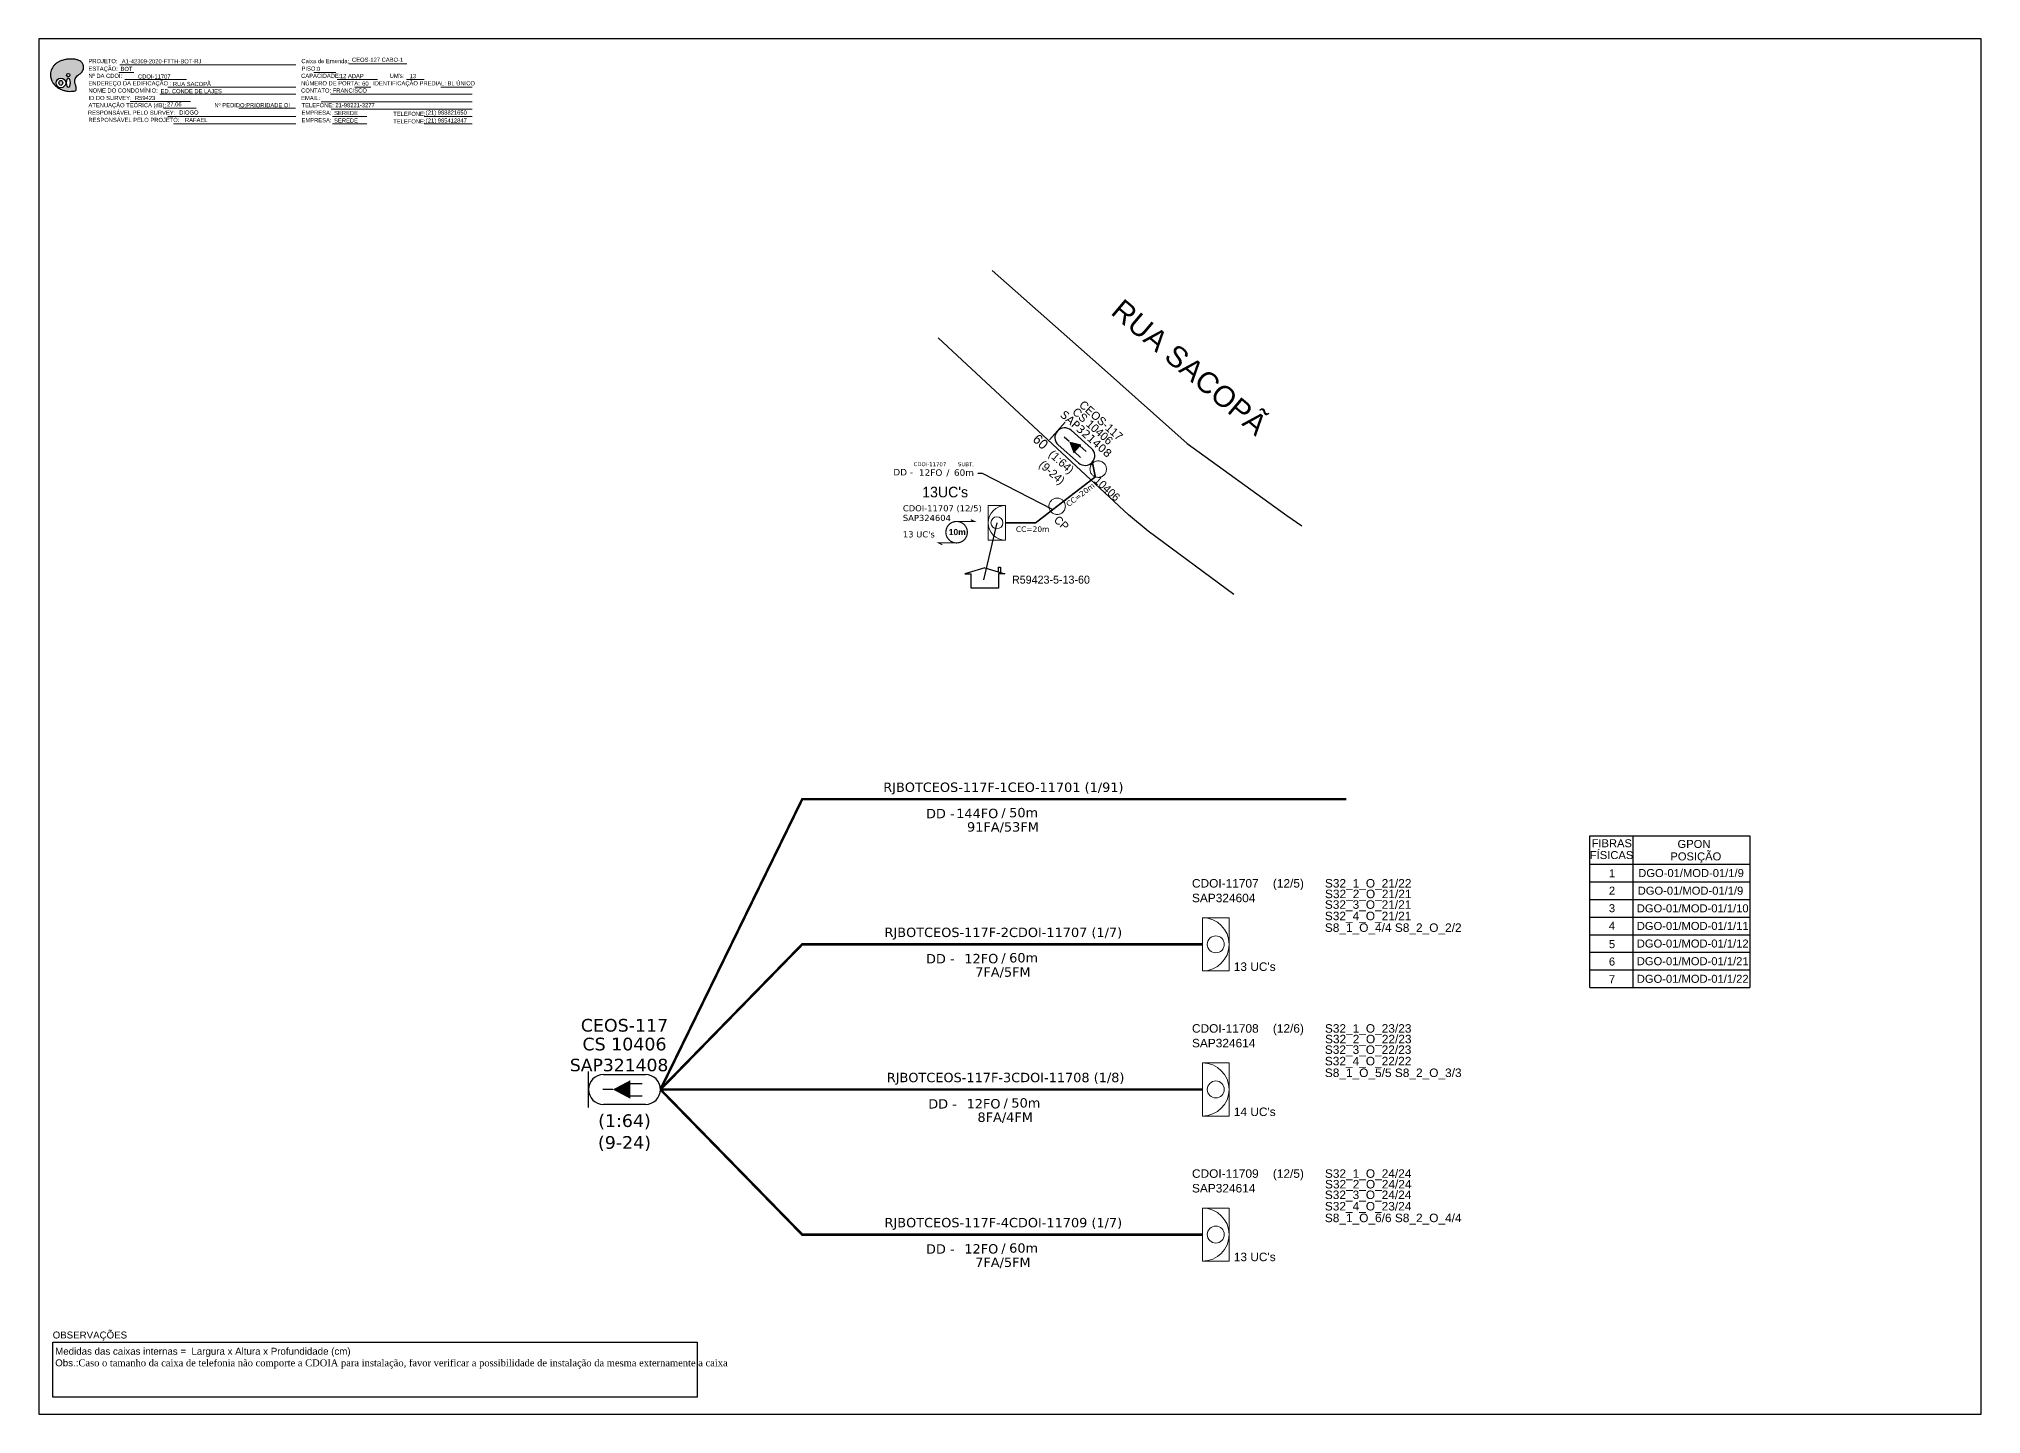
# Model space of a CAD drawing. Header units: inches. Extents: x 733 to 2495, y 5 to 599.
# Drawn here: x 1657 to 2495, y 5 to 599 of the extents above; entities that cross this region are included whole.
import ezdxf
from ezdxf.enums import TextEntityAlignment as Align

# ---------------------------------------------------------------- set-up
doc = ezdxf.new("R2010")
doc.units = ezdxf.units.IN
doc.header["$MEASUREMENT"] = 0
doc.linetypes.add('PHANTOM2', pattern=[1.25, 0.625, -0.125, 0.125, -0.125, 0.125, -0.125])
for name, color, linetype in [('10.0-Cartográfico', 252, 'Continuous'), ('10.2-Nº Policía', 2, 'Continuous'), ('20.4-CEOS', 1, 'Continuous'), ('20.5-CABO EM DUTO', 1, 'Continuous'), ('20.8-Folga', 1, 'Continuous'), ('label_cabos', 7, 'Continuous'), ('Legenda', 1, 'Continuous'), ('SURVEYS', 7, 'Continuous'), ('SURVEYS_LEGENDAS', 7, 'Continuous')]:
    doc.layers.add(name, color=color, linetype=linetype)
for name, color, linetype, lineweight in [('10.1-Caixas Subterrâneas', 5, 'Continuous', 0), ("20.0-LEGENDA DOS CDO'S", 1, 'Continuous', 0), ('20.1-CDO_INTERIOR', 1, 'Continuous', 0), ('40.1-ETIQUETAS', 1, 'Continuous', 20)]:
    doc.layers.add(name, color=color, linetype=linetype, lineweight=lineweight)
doc.layers.add('EXTRA', color=50, linetype='Continuous', plot=False)
doc.layers.add("Número de UC's", color=130, linetype='Continuous', plot=False)
doc.styles.add('ARIAL', font='arial.ttf')
doc.styles.add('siredit', font='verdana.ttf')
doc.styles.add('Style-font000', font='font000.shx')
doc.dimstyles.new('CC', dxfattribs={"dimtxt": 1, "dimasz": 2, "dimexe": 0.18, "dimexo": 0.0625, "dimgap": 0.09, "dimtad": 0, "dimdec": 0, "dimrnd": 1, "dimzin": 0, "dimdsep": 46, "dimtxsty": 'siredit', "dimblk": 'NONE', "dimcen": 0, "dimse1": 1, "dimse2": 1, "dimsd1": 1, "dimsd2": 1, "dimclrt": 7, "dimadec": 0, "dimazin": 0, "dimtfac": 1, "dimtdec": 0, "dimtofl": 0, "dimtmove": 0, "dimatfit": 3, "dimfxl": 0, "dimtolj": 1, "dimtzin": 0, "dimarcsym": 0})

# ---------------------------------------------------------------- blocks, each defined once
blk = doc.blocks.new('MHMZ')
at = {"linetype": 'PHANTOM2'}
blk.add_circle((0, 0), 0.0000101, dxfattribs=at)
blk = doc.blocks.new('CDO_INTERIOR1')
at = {"layer": '20.1-CDO_INTERIOR'}
for p, q in [((0, 0.167), (0, -0.167)), ((0.167, 0.167), (0, 0.167)), ((0, -0.167), (0.167, -0.167))]:
    blk.add_line(p, q, dxfattribs=at)
blk.add_lwpolyline([(0.167, 0.167), (0.167, -0.167)], dxfattribs=at)
blk.add_circle((0.084, 0), 0.0577, dxfattribs=at)
blk.add_arc((0.167, 0), 0.167, 89.9724, 269.9724, dxfattribs=at)
at = {"layer": '20.1-CDO_INTERIOR', "style": 'siredit', "flags": 1}
for tag, height, p in [('ID', 0.0591, (-0.012, 0.287)), ('COORX', 0.0394, (0, 0)), ('COORY', 0.0394, (0, 0))]:
    blk.add_attdef(tag, text='', height=height, rotation=359.9724, dxfattribs=at).set_placement(p, align=Align.MIDDLE_LEFT)
at = {"layer": '20.1-CDO_INTERIOR', "style": 'siredit'}
for tag, p in [('TIPO_CDO', (-0.788, 0.048)), ('CDO', (-0.788, 0.141)), ('Nº_UCs', (-0.788, -0.112))]:
    blk.add_attdef(tag, text='', height=0.0591, rotation=359.9724, dxfattribs=at).set_placement(p, align=Align.MIDDLE_LEFT)
blk = doc.blocks.new('A$C01EB38BF')
at = {"layer": '20.8-Folga', "color": 1, "const_width": 0.146}
blk.add_lwpolyline([(2.23, 2.92, 1.000012), (2.23, 0.28, 0.999978)], format="xyb", close=True, dxfattribs=at)
at = {"layer": '20.8-Folga', "color": 1, "const_width": 0.137}
for points in [[(2.23, 2.92), (4.42, 2.92), (3.98, 3.13)], [(2.23, 0.28), (0.03, 0.28), (0.47, 0.06)]]:
    blk.add_lwpolyline(points, dxfattribs=at)
at = {"layer": '20.5-CABO EM DUTO', "insert": (1.26, 1.99), "char_height": 0.75, "width": 12.9949, "attachment_point": 1}
blk.add_mtext('{\\fArial|b1|i0|c0|p34;10m}', dxfattribs=at)
blk = doc.blocks.new('_None')
blk = doc.blocks.new('A$C7D571CCD')
at = {"layer": 'EXTRA', "style": 'siredit'}
for tag, p in [('ID', (6.68, 1.72)), ('XX', (11.11, 1.72))]:
    blk.add_attdef(tag, text='', height=0.48, rotation=359.69, dxfattribs=at).set_placement(p, align=Align.MIDDLE_CENTER)
at = {"layer": 'Legenda', "color": 7, "style": 'siredit'}
for tag, p in [('TIPO_CABO', (3.39, 0.74)), ('CABO', (6.76, 0.7)), ('/', (8.88, 0.7)), ('METROS', (12.11, 0.7))]:
    blk.add_attdef(tag, text='', height=0.8, rotation=359.69, dxfattribs=at).set_placement(p, align=Align.MIDDLE_CENTER)
blk = doc.blocks.new('LVLV')
for p, q in [((0, 0.0000254), (-0.0000251, 0.000018)), ((0, 0.0000254), (0.0000251, 0.000018)), ((0.0000169, 0.0000264), (0.0000195, 0.0000264)), ((0.0000169, 0.0000205), (0.0000169, 0.0000264)), ((0.0000195, 0.0000264), (0.0000195, 0.0000198)), ((-0.0000251, 0.000018), (-0.0000173, 0.000018)), ((-0.0000172, 0), (-0.0000172, 0.0000179)), ((0.0000172, 0), (-0.0000172, 0)), ((0.0000251, 0.000018), (0.0000172, 0.000018)), ((0.0000172, 0.000018), (0.0000172, 0))]:
    blk.add_line(p, q)
blk = doc.blocks.new('OI')
h = blk.add_hatch(color=40)
edge = h.paths.add_edge_path()
edge.add_spline(control_points=[(4.35, -0.67), (3.92, -0.99), (3.26, -1.5), (2.81, -2.59), (2.9, -3.5), (3.06, -4.27), (3.31, -4.85), (3.37, -5.39), (3.4, -5.88), (3.2, -6.4), (2.54, -6.61), (1.65, -6.63), (0.55, -6.67), (-0.56, -6.42), (-1.61, -6.14), (-2.77, -5.61), (-3.92, -4.77), (-4.89, -3.7), (-5.34, -2.65), (-5.6, -1.94), (-5.85, -0.96), (-5.71, 0.47), (-5.1, 2.02), (-4.14, 3.02), (-3.3, 3.61), (-2.37, 4.16), (-1.36, 4.44), (-0.56, 4.7), (0.79, 4.85), (2.24, 4.97), (3.79, 4.57), (4.67, 4.21), (5.44, 3.65), (5.76, 2.99), (6.03, 2.21), (6.01, 1.46), (5.72, 0.64), (5.31, 0.08), (4.88, -0.38), (4.51, -0.55), (4.35, -0.67)], knot_values=[0, 0, 0, 0, 1.60434, 2.417191, 3.427595, 4.282808, 4.776746, 5.304182, 5.888771, 6.258406, 6.858137, 7.79129, 8.986195, 10.124242, 11.187857, 12.242908, 13.953784, 15.414161, 16.515391, 17.349188, 17.675853, 19.552021, 21.515531, 22.568638, 23.63245, 24.621084, 25.782718, 26.745347, 27.142653, 29.870543, 31.004649, 31.921532, 32.709589, 33.801391, 34.042471, 35.192333, 35.971461, 36.628871, 37.254359, 37.836911, 37.836911, 37.836911, 37.836911], degree=3, periodic=0)
h.paths.add_polyline_path([(1.13, -0.87, -1), (-0.04, -0.87, -1)], flags=16)
edge = h.paths.add_edge_path(flags=16)
edge.add_ellipse((0.56, -3.59), major_axis=(-0.02, 1.71), ratio=0.361305, start_angle=0, end_angle=360)
h.paths.add_polyline_path([(-0.36, -3.62, -1), (-3.8, -3.62, -1)], flags=16)
edge = h.paths.add_edge_path(flags=0)
edge.add_ellipse((-2.08, -3.62), major_axis=(0, 0.885), ratio=0.758294, start_angle=0, end_angle=360)
at = {"color": 40}
for centre, radius in [((-2.08, -3.62), 1.72), ((0.54, -0.87), 0.587)]:
    blk.add_circle(centre, radius, dxfattribs=at)
blk.add_ellipse((-2.08, -3.62), major_axis=(0, 0.885), ratio=0.758294, start_param=-3.141592653589792, end_param=3.141592653589792, dxfattribs=at)
blk.add_ellipse((0.56, -3.59), major_axis=(-0.02, 1.71), ratio=0.361305, dxfattribs=at)
at = {"color": 40, "start_tangent": (-0.800898, -0.598801), "end_tangent": (-0.800898, -0.598801)}
blk.add_spline([(4.35, -0.67), (3.2, -1.78), (2.9, -2.54), (2.92, -3.55), (3.12, -4.38), (3.28, -4.85), (3.37, -5.37), (3.35, -5.95), (3.2, -6.29), (2.66, -6.55), (1.73, -6.63), (0.54, -6.62), (-0.58, -6.41), (-1.6, -6.11), (-2.56, -5.67), (-3.95, -4.67), (-4.89, -3.56), (-5.37, -2.56), (-5.64, -1.78), (-5.72, -1.46), (-5.63, 0.42), (-4.84, 2.22), (-4.13, 2.99), (-3.27, 3.62), (-2.4, 4.09), (-1.3, 4.47), (-0.37, 4.72), (0.02, 4.77), (2.75, 4.8), (3.85, 4.53), (4.69, 4.16), (5.31, 3.68), (5.85, 2.73), (5.93, 2.5), (5.94, 1.35), (5.67, 0.62), (5.29, 0.08), (4.84, -0.36), (4.35, -0.67)], degree=3, dxfattribs=at)

msp = doc.modelspace()

# ---------------------------------------------------------------- linework, layer by layer
for p, q in [((2326.43, 254.93), (2395.52, 254.93)), ((2326.43, 189.39), (2326.43, 242.68)), ((2395.52, 242.68), (2395.52, 189.39))]:
    msp.add_line(p, q)
for points in [[(1656.88, 5.14), (2495.44, 5.14), (2495.44, 599.14), (1656.88, 599.14), (1656.88, 5.14)], [(2326.43, 242.68), (2326.43, 254.93)], [(2345.02, 254.93), (2345.02, 189.39)], [(2395.52, 254.93), (2395.52, 242.68)], [(2326.43, 242.68), (2395.52, 242.68)], [(2326.43, 235.07), (2395.52, 235.07)], [(2326.43, 227.46), (2395.52, 227.46)], [(2326.43, 219.84), (2395.52, 219.84)], [(2326.43, 212.23), (2395.52, 212.23)], [(2326.43, 204.62), (2395.52, 204.62)], [(2326.43, 197.01), (2395.52, 197.01)], [(2326.43, 189.39), (2395.52, 189.39)]]:
    msp.add_lwpolyline(points)
at = {"color": 7, "lineweight": 0}
for points in [[(1691.86, 587.88), (1767.83, 587.88)], [(1790.67, 588.37), (1815.81, 588.37)], [(1691.35, 584.61), (1697.9, 584.61)], [(1694.01, 581.53), (1720.58, 581.53)], [(1775.63, 584.65), (1785.11, 584.65)], [(1785.68, 581.53), (1803.03, 581.53)], [(1815.62, 581.53), (1823.29, 581.53)], [(1696.33, 572.12), (1722.39, 572.12)], [(1709.17, 575.19), (1767.83, 575.19)], [(1712.58, 578.3), (1767.83, 578.3)], [(1778.75, 571.95), (1844.02, 571.95)], [(1782.79, 575.19), (1844.02, 575.19)], [(1793.26, 578.3), (1800.21, 578.3)], [(1830.44, 578.3), (1843.99, 578.3)], [(1710.86, 569.15), (1724.81, 569.15)], [(1712.58, 565.6), (1767.83, 565.6)], [(1715.07, 562.36), (1767.83, 562.36)], [(1743.19, 569.16), (1767.69, 569.16)], [(1783.04, 568.71), (1844.02, 568.71)], [(1783.65, 565.6), (1798.45, 565.6)], [(1783.65, 562.36), (1798.45, 562.36)], [(1823.25, 565.6), (1844.02, 565.6)], [(1823.25, 562.36), (1844.02, 562.36)]]:
    msp.add_lwpolyline(points, dxfattribs=at)
at = {"color": 4}
msp.add_lwpolyline([(2070.51, 390.11), (2064.77, 365.42)], dxfattribs=at)
at = {"color": 0}
msp.add_lwpolyline([(1662.87, 36.21), (1941.12, 36.21), (1941.12, 12.5), (1662.87, 12.5)], close=True, dxfattribs=at)
msp.add_lwpolyline([(1656.88, 5.14), (2495.44, 5.14)], dxfattribs=at)
at = {"layer": '10.0-Cartográfico'}
for points in [[(2068.42, 499.11), (2115.69, 457.37), (2152.66, 424.41), (2195.72, 393.32), (2202.21, 388.85)], [(2172.78, 359.14), (2135.77, 386.51), (2127.28, 393.6), (2045.19, 469.98)]]:
    msp.add_lwpolyline(points, dxfattribs=at)
at = {"layer": '20.1-CDO_INTERIOR', "color": 1, "lineweight": 18}
msp.add_lwpolyline([(2170.76, 196.58), (2170.76, 219.53), (2159.28, 219.53), (2159.28, 196.58)], close=True, dxfattribs=at)
at = {"layer": '20.1-CDO_INTERIOR', "color": 0, "lineweight": 18}
for points in [[(2170.76, 133.9), (2170.76, 156.85), (2159.28, 156.85), (2159.28, 133.9)], [(2170.76, 71.22), (2170.76, 94.17), (2159.28, 94.17), (2159.28, 71.22)]]:
    msp.add_lwpolyline(points, close=True, dxfattribs=at)
at = {"layer": '20.1-CDO_INTERIOR', "color": 1, "lineweight": 18}
msp.add_circle((2165.02, 208.06), 3.67, dxfattribs=at)
at = {"layer": '20.1-CDO_INTERIOR', "color": 0, "lineweight": 18}
for centre in [(2165.02, 145.37), (2165.02, 82.69)]:
    msp.add_circle(centre, 3.67, dxfattribs=at)
at = {"layer": '20.1-CDO_INTERIOR', "color": 1, "lineweight": 18}
msp.add_arc((2159.28, 208.06), 11.48, 270, 90, dxfattribs=at)
at = {"layer": '20.1-CDO_INTERIOR', "color": 0, "lineweight": 18}
for centre in [(2159.28, 145.37), (2159.28, 82.69)]:
    msp.add_arc(centre, 11.48, 270, 90, dxfattribs=at)
at = {"layer": '20.4-CEOS', "color": 5}
for p, q in [((2102.53, 430.07), (2111.35, 422.26)), ((2105.78, 415.97), (2096.96, 423.79)), ((1900.65, 151.83), (1918.78, 151.83)), ((1918.78, 138.91), (1900.65, 138.91))]:
    msp.add_line(p, q, dxfattribs=at)
for points in [[(2093.24, 425.93), (2099.96, 433.51)], [(2101.72, 425.18), (2099.6, 427.06)], [(2103.99, 420.73), (2106.66, 418.36)], [(2106.3, 423.35), (2108.98, 420.97)], [(1894.19, 137.58), (1894.19, 153.16)], [(1904.71, 145.37), (1900.35, 145.37)], [(1911.86, 147.94), (1917.37, 147.94)], [(1911.86, 142.56), (1917.37, 142.56)]]:
    msp.add_lwpolyline(points, dxfattribs=at)
for points in [[(2101.72, 425.18, 0, 5.18, 0), (2105.36, 421.95, 5.18, 5.18, 0)], [(1904.71, 145.37, 0, 7.98, 0), (1912.2, 145.37, 7.98, 7.98, 0)]]:
    msp.add_lwpolyline(points, format="xyseb", dxfattribs=at)
for centre, radius, start, end in [((2099.74, 426.93), 4.2, 48.45189, 228.45189), ((2108.56, 419.12), 4.2, 228.45189, 48.45189), ((1900.65, 145.37), 6.46, 90, 270), ((1918.78, 145.37), 6.46, 270, 90)]:
    msp.add_arc(centre, radius, start, end, dxfattribs=at)
at = {"layer": '20.5-CABO EM DUTO', "linetype": 'ByBlock', "const_width": 0.702}
msp.add_lwpolyline([(2111.71, 416.33), (2113, 409.96), (2087.22, 390.11), (2074.24, 390.1)], dxfattribs=at)
at = {"layer": '20.5-CABO EM DUTO', "color": 0, "linetype": 'ByBlock'}
for points in [[(2221.39, 270.74, 1.08, 1.08, 0), (1986.45, 270.74, 1.08, 1.08, 0), (1986.45, 270.74, 1.08, 1.08, 0), (1925.24, 145.37, 0, 0, 0)], [(2159.28, 82.69, 1.08, 1.08, 0), (1986.44, 82.69, 1.08, 1.08, 0), (1925.24, 145.37, 0, 0, 0)]]:
    msp.add_lwpolyline(points, format="xyseb", dxfattribs=at)
at = {"layer": '20.5-CABO EM DUTO', "color": 1, "linetype": 'ByBlock', "const_width": 1.08}
msp.add_lwpolyline([(2159.28, 208.06), (1986.44, 208.06), (1925.24, 145.37)], dxfattribs=at)
at = {"layer": '20.5-CABO EM DUTO', "color": 0, "linetype": 'ByBlock', "const_width": 1.08}
msp.add_lwpolyline([(1925.24, 145.37), (2159.28, 145.37)], dxfattribs=at)

# ---------------------------------------------------------------- block references
at = {"color": 7, "xscale": 1.213923925195771, "yscale": 1.213923925533891, "zscale": 1.213923925163967, "rotation": 0.1532895858424417}
msp.add_blockref('OI', (1668.9, 584.51), dxfattribs=at)
at = {"layer": '10.0-Cartográfico'}
ref = msp.add_blockref('A$C7D571CCD', (2018.16, 409.36), dxfattribs=dict(at, xscale=3.51, yscale=3.51, zscale=3.51))
ref.add_attrib('ID', 'CDOI-11707', dxfattribs={"layer": 'EXTRA', "height": 1.685, "rotation": 359.69001, "style": 'siredit'}).set_placement((2041.59, 415.4), align=Align.MIDDLE_CENTER)
ref.add_attrib('CABO', '12FO', dxfattribs={"layer": 'Legenda', "color": 7, "height": 2.808, "rotation": 359.69001, "style": 'siredit'}).set_placement((2041.89, 411.8), align=Align.MIDDLE_CENTER)
ref.add_attrib('METROS', '60m', dxfattribs={"layer": 'Legenda', "color": 7, "height": 2.808, "rotation": 359.69001, "style": 'siredit'}).set_placement((2056.27, 411.8), align=Align.MIDDLE_CENTER)
ref.add_attrib('XX', 'SUBT.', dxfattribs={"layer": 'EXTRA', "height": 1.685, "rotation": 359.69001, "style": 'siredit'}).set_placement((2057.14, 415.4), align=Align.MIDDLE_CENTER)
ref.add_attrib('/', '/', dxfattribs={"layer": 'Legenda', "color": 7, "height": 2.81, "rotation": 359.69001, "style": 'siredit'}).set_placement((2049.34, 411.8), align=Align.MIDDLE_CENTER)
ref.add_attrib('TIPO_CABO', 'DD -', dxfattribs={"layer": 'Legenda', "color": 7, "height": 2.808, "rotation": 359.69001, "style": 'siredit'}).set_placement((2030.05, 411.97), align=Align.MIDDLE_CENTER)
at = {"layer": '10.1-Caixas Subterrâneas', "xscale": 351000, "yscale": 351000, "zscale": 351000}
for p in [(2114.24, 413.29), (2096.51, 397.26)]:
    msp.add_blockref('MHMZ', p, dxfattribs=at)
at = {"layer": '20.1-CDO_INTERIOR'}
ref = msp.add_blockref('CDO_INTERIOR1', (2066.78, 390.11), dxfattribs=dict(at, xscale=44.57700000065379, yscale=44.57699999738485, zscale=44.57700000065378))
ref.add_attrib('Nº_UCs', "13 UC's", dxfattribs={"height": 2.632, "rotation": 359.97241, "style": 'siredit'}).set_placement((2029.91, 385.13), align=Align.MIDDLE_LEFT)
ref.add_attrib('CDO', 'CDOI-11707 (12/5)', dxfattribs={"height": 2.6325, "rotation": 359.97241, "style": 'siredit'}).set_placement((2029.91, 396.4), align=Align.MIDDLE_LEFT)
ref.add_attrib('TIPO_CDO', 'SAP324604', dxfattribs={"height": 2.632, "rotation": 359.97241, "style": 'siredit'}).set_placement((2029.91, 392.24), align=Align.MIDDLE_LEFT)
at = {"layer": '20.8-Folga', "xscale": 3.51, "yscale": 3.51, "zscale": 3.51}
msp.add_blockref('A$C01EB38BF', (2045.28, 380.44), dxfattribs=at)
at = {"layer": 'SURVEYS', "color": 0, "xscale": 345415.7030545343, "yscale": 345415.7030545367, "zscale": 345415.703054534}
msp.add_blockref('LVLV', (2065.3, 361.9), dxfattribs=at)

# ---------------------------------------------------------------- texts
at = {"color": 7, "lineweight": 0, "style": 'ARIAL'}
for s, height, p in [('PROJETO:', 1.793, (1678.3, 588.63)), ('ESTAÇÃO:', 1.793, (1678.3, 585.35)), ('Caixa de Emenda:', 1.7927, (1770.22, 588.63)), ('PISO:', 1.793, (1770.29, 585.39)), ('Nº DA CDOI:', 1.7927, (1678.3, 582.28)), ('ENDEREÇO DA EDIFICAÇÃO :', 1.7927, (1678.3, 579.05)), ('CAPACIDADE:', 1.7927, (1770.11, 582.28)), ('NÚMERO DE PORTA:', 1.7927, (1770.11, 579.05)), ('IDENTIFICAÇÃO PREDIAL: BL ÚNICO', 1.7927, (1801.19, 579.05)), ("UM's:", 1.793, (1808.35, 582.28)), ('ATENUAÇÃO TEÓRICA (dB):', 1.7927, (1678.3, 569.58)), ('NOME DO CONDOMÍNIO:', 1.7927, (1678.3, 575.93)), ('ID DO SURVEY:', 1.7927, (1678.3, 572.7)), ('Nº PEDIDO:PRIORIDADE OI', 1.7927, (1732.67, 569.59)), ('CONTATO: FRANCISCO', 1.7927, (1770.11, 575.93)), ('EMAIL: ', 1.793, (1770.11, 572.7)), ('TELEFONE: 21-98221-3277', 1.7927, (1770.29, 569.58)), ('RESPONSÁVEL PELO SURVEY:', 1.7927, (1678.06, 566.35)), ('RESPONSÁVEL PELO PROJETO:', 1.7927, (1678.3, 563.23)), ('EMPRESA:', 1.793, (1770.29, 566.35)), ('EMPRESA:', 1.793, (1770.29, 563.11)), ('TELEFONE:', 1.793, (1809.89, 565.84)), ('TELEFONE:', 1.793, (1809.89, 562.61))]:
    msp.add_text(s, height=height, dxfattribs=at).set_placement(p)
at = {"color": 7, "style": 'ARIAL'}
for s, height, p in [('BOT', 1.793, (1692.14, 585.26)), ('A1-42309-2020-FTTH-BOT-RJ', 1.7927, (1692.66, 588.54)), ('0', 1.79, (1776.98, 585.25)), ('CEOS-127 CABO-1', 1.7927, (1792.07, 589.21)), ('RUA SACOPÃ', 1.793, (1714.74, 578.76)), ('12 ADAP ', 1.793, (1786.85, 582.15)), ('60', 1.793, (1796.46, 578.9)), ('13', 1.793, (1816.97, 582.13)), ('R59423', 1.793, (1698.36, 572.7)), ('ED. CONDE DE LAJES', 1.7927, (1709.43, 575.65)), ('27.06', 1.793, (1712.26, 569.99)), ('DIOGO', 1.793, (1717.47, 566.44)), ('RAFAEL', 1.793, (1719.96, 563.2)), ('SEREDE', 1.793, (1784.35, 566.2)), ('SEREDE', 1.793, (1784.35, 562.96)), ('(21) 988821650', 1.7927, (1823.96, 566.41)), ('(21) 985412847', 1.7927, (1823.96, 562.96))]:
    msp.add_text(s, height=height, dxfattribs=at).set_placement(p)
msp.add_text('CDOI-11707 ', height=1.7927, dxfattribs=at).set_placement((1707.05, 581.99), align=Align.CENTER)
at = {"style": 'ARIAL'}
msp.add_text('OBSERVAÇÕES', height=3, dxfattribs=at).set_placement((1662.85, 37.83))
at = {"color": 7, "char_height": 2.351, "attachment_point": 5, "style": 'siredit'}
for insert, rotation in [((2106.54, 402.19), 37.58929), ((2085.93, 387.34), 0.02759)]:
    msp.add_mtext('CC=20m', dxfattribs=dict(at, insert=insert, rotation=rotation))
at = {"insert": (1663.94, 33.81), "char_height": 3, "width": 277.1819, "attachment_point": 1, "style": 'ARIAL'}
msp.add_mtext('Medidas das caixas internas =  Largura x Altura x Profundidade (cm)\\PObs.:{\\fTimes New Roman|b0|i0|c0|p16;Caso o tamanho da caixa de telefonia não comporte a CDOIA para instalação, favor verificar a possibilidade de instalação da mesma externamente a caixa}', dxfattribs=at)
at = {"layer": '10.1-Caixas Subterrâneas'}
for s, p in [('10406', (2112.13, 408.02)), ('CP', (2094.81, 390.96))]:
    msp.add_text(s, height=3.51, rotation=316.99727, dxfattribs=at).set_placement(p)
at = {"layer": '10.2-Nº Policía', "color": 0}
msp.add_text('60', height=4.212, rotation=317.05288, dxfattribs=at).set_placement((2085.63, 425.73))
at = {"layer": "20.0-LEGENDA DOS CDO'S", "color": 1, "style": 'ARIAL'}
for s, p in [('CDOI-11707 ', (2154.72, 232.58)), ('S32_1_O_21/22', (2212.11, 232.58)), ('SAP324604', (2154.72, 226.25)), ('S32_3_O_21/21', (2212.09, 223.41)), ('S32_2_O_21/21', (2212.15, 228)), ('S32_4_O_21/21', (2212.09, 218.48)), ('S8_1_O_4/4 S8_2_O_2/2  ', (2212.09, 213.43)), ("13 UC's", (2172.78, 196.58))]:
    msp.add_text(s, height=3.672, dxfattribs=at).set_placement(p)
msp.add_text('(12/5)', height=3.672, dxfattribs=at).set_placement((2196.35, 232.58), align=Align.CENTER)
at = {"layer": "20.0-LEGENDA DOS CDO'S", "color": 0, "style": 'ARIAL'}
for s, p in [('CDOI-11708 ', (2154.72, 169.9)), ('S32_1_O_23/23', (2212.11, 169.9)), ('S32_2_O_22/23', (2212.15, 165.31)), ('SAP324614', (2154.72, 163.57)), ('S32_3_O_22/23', (2212.09, 160.73)), ('S32_4_O_22/22', (2212.09, 155.8)), ('S8_1_O_5/5 S8_2_O_3/3  ', (2212.09, 150.75)), ("14 UC's", (2172.78, 133.9)), ('CDOI-11709 ', (2154.72, 107.22)), ('S32_1_O_24/24', (2212.11, 107.22)), ('SAP324614', (2154.72, 100.89)), ('S32_3_O_24/24', (2212.09, 98.05)), ('S32_2_O_24/24', (2212.15, 102.63)), ('S32_4_O_23/24', (2212.09, 93.12)), ('S8_1_O_6/6 S8_2_O_4/4  ', (2212.09, 88.07)), ("13 UC's", (2172.78, 71.22))]:
    msp.add_text(s, height=3.672, dxfattribs=at).set_placement(p)
for s, p in [('(12/6)', (2196.35, 169.9)), ('(12/5)', (2196.35, 107.22))]:
    msp.add_text(s, height=3.672, dxfattribs=at).set_placement(p, align=Align.CENTER)
at = {"layer": '20.4-CEOS', "color": 7}
for s, height, rotation, style, p in [('RUA SACOPÃ', 9.015, 319.81213, 'ARIAL', (2153.66, 457.34)), ('SAP321408', 3.51, 318.45189, 'siredit', (2109.06, 428.48)), ('CS 10406', 3.558, 318.45189, 'Style-font000', (2111.87, 431.85)), ('CEOS-117', 3.558, 318.45189, 'Style-font000', (2115.49, 434.31))]:
    msp.add_text(s, height=height, rotation=rotation, dxfattribs=dict(at, style=style)).set_placement(p, align=Align.MIDDLE_CENTER)
at = {"layer": '20.4-CEOS', "color": 7, "style": 'Style-font000'}
for s, p in [('(1:64)', (2099.53, 417.81)), ('(9-24)', (2095.47, 413.22))]:
    msp.add_text(s, height=3.558, rotation=318.45189, dxfattribs=at).set_placement(p, align=Align.TOP_CENTER)
at = {"layer": '20.4-CEOS', "color": 5, "style": 'siredit'}
for s, height, p in [('CEOS-117', 5.474, (1909.72, 173.1)), ('CS 10406', 5.474, (1909.72, 165)), ('SAP321408', 5.4, (1907.4, 155.94))]:
    msp.add_text(s, height=height, dxfattribs=at).set_placement(p, align=Align.MIDDLE_CENTER)
for s, p in [('(1:64)', (1909.72, 134.65)), ('(9-24)', (1909.72, 125.23))]:
    msp.add_text(s, height=5.474, dxfattribs=at).set_placement(p, align=Align.TOP_CENTER)
at = {"layer": '40.1-ETIQUETAS', "color": 0, "style": 'siredit'}
for s, p in [('RJBOTCEOS-117F-1CEO-11701 (1/91)', (2073.3, 275.92)), ('91FA/53FM', (2073.1, 258.78)), ('RJBOTCEOS-117F-3CDOI-11708 (1/8)', (2074.26, 150.55)), ('8FA/4FM', (2074.07, 133.41)), ('RJBOTCEOS-117F-4CDOI-11709 (1/7)', (2073.29, 87.87)), ('7FA/5FM', (2073.1, 70.73))]:
    msp.add_text(s, height=4.05, dxfattribs=at).set_placement(p, align=Align.MIDDLE_CENTER)
for s, p in [('DD -', (2052.24, 264.53)), ('144FO', (2071.09, 264.59)), ('/', (2074.28, 264.96)), ('DD -', (2053.2, 139.16)), ('12FO', (2072.05, 139.22)), ('/', (2075.25, 139.59)), ('DD -', (2052.23, 76.48)), ('12FO', (2071.09, 76.54)), ('/', (2074.28, 76.91))]:
    msp.add_text(s, height=4.05, dxfattribs=at).set_placement(p, align=Align.MIDDLE_RIGHT)
for s, p in [('50m', (2075.8, 264.96)), ('50m', (2076.77, 139.59)), ('60m', (2075.8, 76.91))]:
    msp.add_text(s, height=4.05, dxfattribs=at).set_placement(p, align=Align.MIDDLE_LEFT)
at = {"layer": '40.1-ETIQUETAS', "color": 1, "style": 'siredit'}
for s, p in [('RJBOTCEOS-117F-2CDOI-11707 (1/7)', (2073.29, 213.24)), ('7FA/5FM', (2073.1, 196.09))]:
    msp.add_text(s, height=4.05, dxfattribs=at).set_placement(p, align=Align.MIDDLE_CENTER)
for s, p in [('DD -', (2052.23, 201.84)), ('12FO', (2071.09, 201.9)), ('/', (2074.28, 202.28))]:
    msp.add_text(s, height=4.05, dxfattribs=at).set_placement(p, align=Align.MIDDLE_RIGHT)
msp.add_text('60m', height=4.05, dxfattribs=at).set_placement((2075.8, 202.28), align=Align.MIDDLE_LEFT)
at = {"layer": "Número de UC's", "color": 5}
msp.add_text("13UC's", height=4.563, dxfattribs=at).set_placement((2038.24, 401.11))
at = {"layer": 'SURVEYS_LEGENDAS', "color": 0}
msp.add_text('R59423-5-13-60', height=3.4542, dxfattribs=at).set_placement((2077.02, 363.84))
at = {"layer": 'SURVEYS_LEGENDAS', "color": 0, "style": 'ARIAL'}
for s, height, p in [('FIBRAS', 3.454, (2327.25, 249.99)), ('GPON', 3.454, (2364.35, 249.69)), ('FÍSICAS', 3.454, (2326.5, 244.89)), ('POSIÇÃO', 3.454, (2361.26, 244.31)), ('1', 3.45, (2334.72, 236.99)), ('DGO-01/MOD-01/1/9', 3.4542, (2347.4, 237.12)), ('2', 3.45, (2334.72, 229.53)), ('DGO-01/MOD-01/1/9', 3.4542, (2347.16, 229.5)), ('3', 3.45, (2334.72, 221.94)), ('DGO-01/MOD-01/1/10', 3.4542, (2346.77, 221.89)), ('4', 3.45, (2334.72, 214.33)), ('5', 3.45, (2334.72, 206.42)), ('DGO-01/MOD-01/1/11', 3.4542, (2346.77, 214.28)), ('DGO-01/MOD-01/1/12', 3.4542, (2346.77, 206.67)), ('6', 3.45, (2334.72, 198.9)), ('DGO-01/MOD-01/1/21', 3.4542, (2346.77, 199.05)), ('7', 3.45, (2334.72, 191.28)), ('DGO-01/MOD-01/1/22', 3.4542, (2346.77, 191.44))]:
    msp.add_text(s, height=height, dxfattribs=at).set_placement(p)

# ---------------------------------------------------------------- leaders
at = {"layer": 'label_cabos'}
msp.add_leader([(2094.75, 395.76), (2064.24, 411.42), (2062.24, 411.42)], dimstyle='CC', override={"dimgap": 0.09, "dimtad": 0}, dxfattribs=at)

doc.saveas('drawing.dxf')
